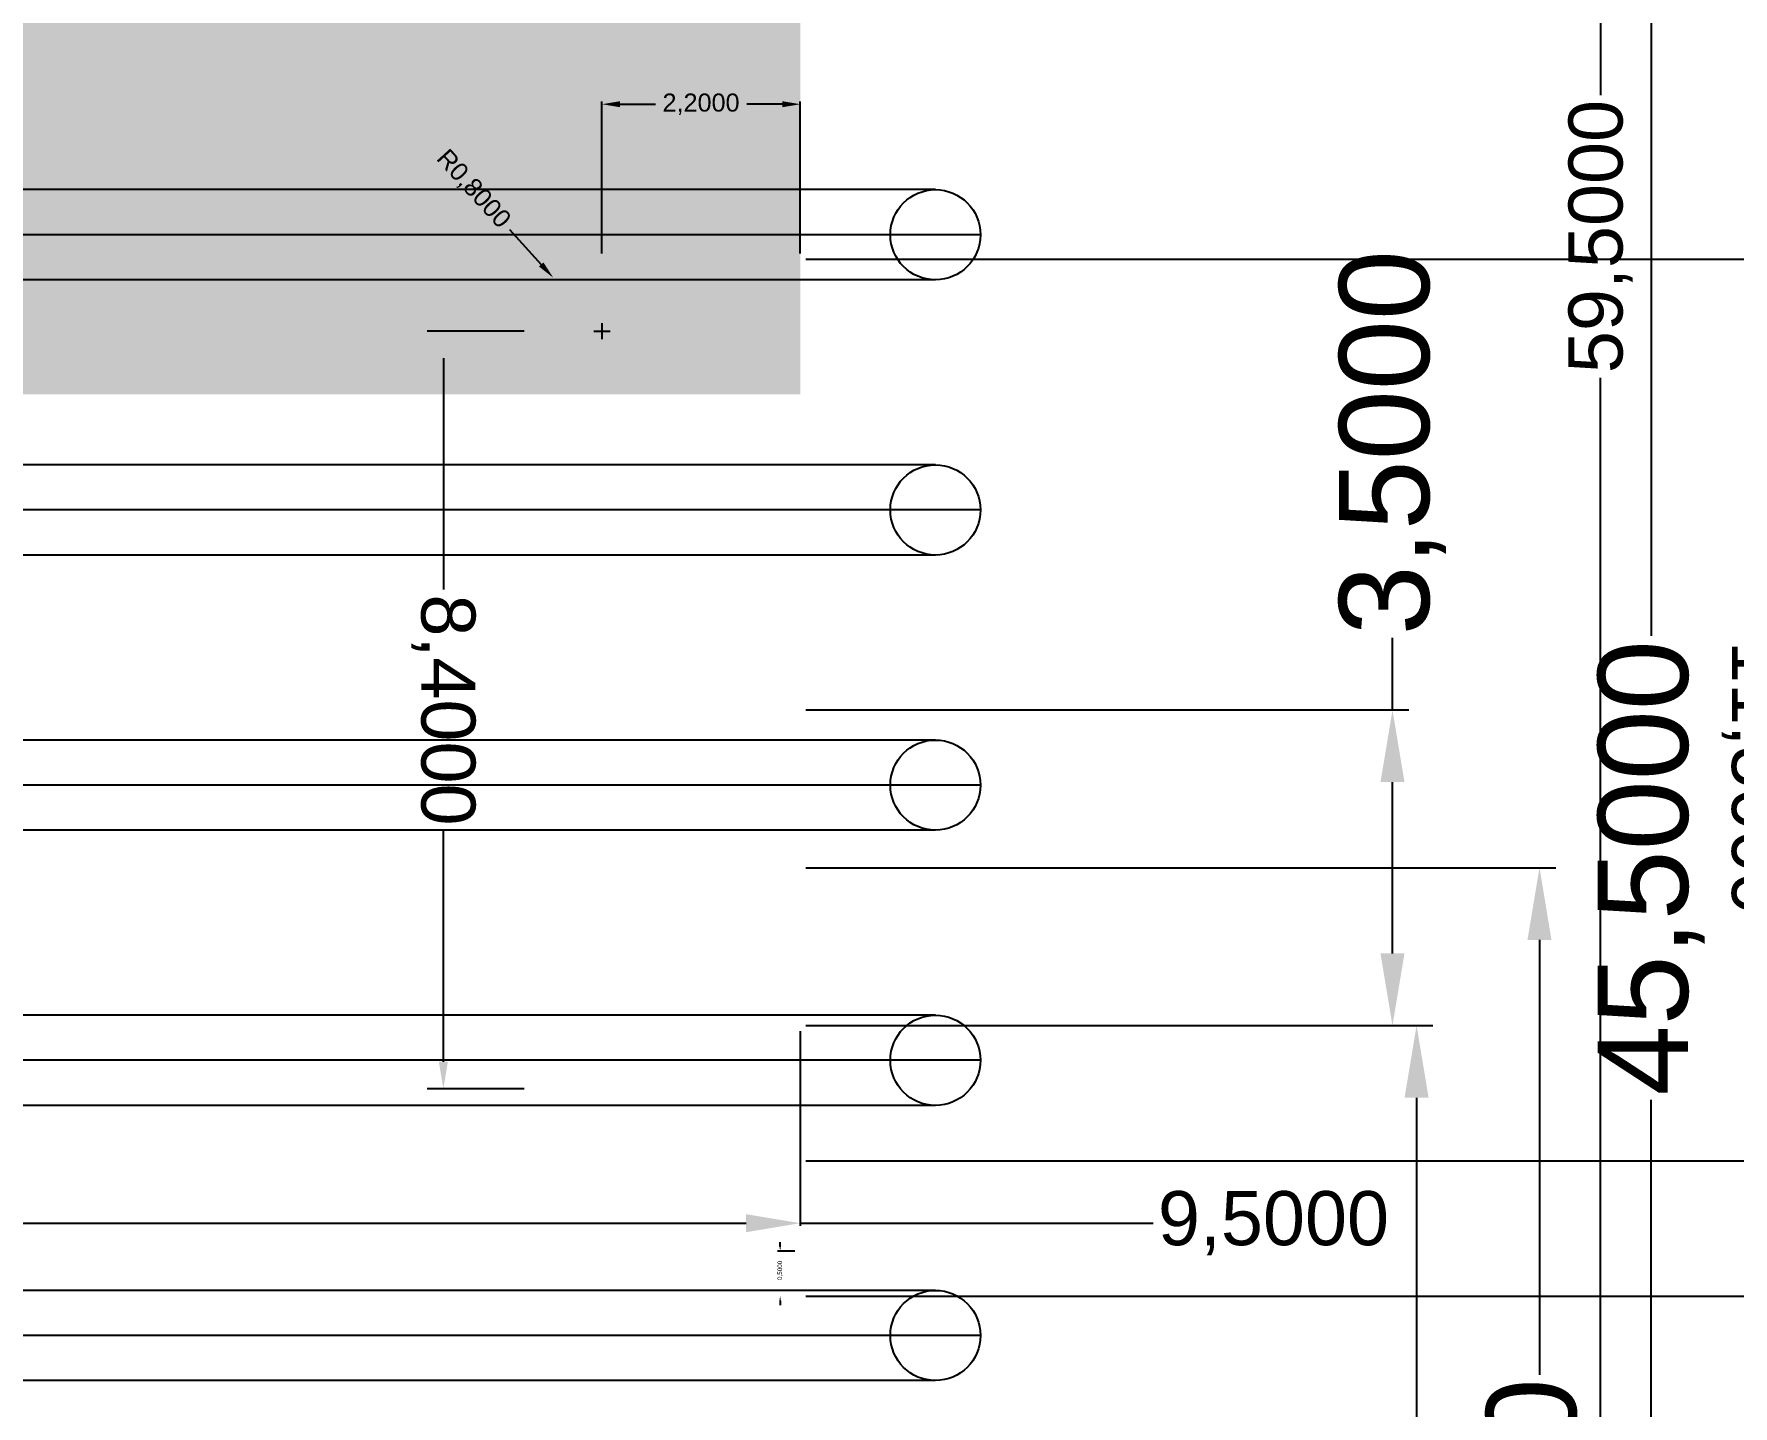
# Model space of a CAD drawing. Header units: millimetres. Extents: x -129 to 171, y -129 to 202.
# Drawn here: x 120.11 to 138.95, y 44.4 to 59.62 of the extents above; entities that cross this region are included whole.
import ezdxf

# ---------------------------------------------------------------- set-up
doc = ezdxf.new("R2010")
doc.units = ezdxf.units.MM
doc.header["$MEASUREMENT"] = 0
for name, color, linetype, plot in [('Acoperis', 180, 'Continuous', False), ('Dimenisuni corp 1', 11, 'Continuous', False), ('Dimensiuni corp 0', 11, 'Continuous', False), ('Dimensiuni interior_0', 11, 'Continuous', False), ('Dimensiuni interior_1', 11, 'Continuous', False), ('Dimensiuni scară', 11, 'Continuous', False)]:
    doc.layers.add(name, color=color, linetype=linetype, plot=plot)
doc.layers.add('Scară', color=181, linetype='Continuous')
doc.styles.get("Standard").update_dxf_attribs({"font": 'arial.ttf'})
doc.dimstyles.new('Mici', dxfattribs={"dimtxt": 0.05, "dimasz": 0.05, "dimexe": 0.03, "dimexo": 0.0625, "dimgap": 0.09, "dimtad": 0, "dimdec": 4, "dimzin": 0, "dimtxsty": 'Standard', "dimcen": 0.09, "dimclrd": 1, "dimclre": 1, "dimadec": 0, "dimazin": 0, "dimtfac": 1, "dimtdec": 4, "dimtofl": 0, "dimtmove": 0, "dimatfit": 3, "dimfxl": 1, "dimtolj": 1, "dimtzin": 0, "dimarcsym": 0})
doc.dimstyles.get("Standard").update_dxf_attribs({"dimtxt": 0.18, "dimasz": 0.18, "dimexe": 0.18, "dimexo": 0.0625, "dimgap": 0.09, "dimtad": 0, "dimtih": 1, "dimtoh": 1, "dimdec": 4, "dimzin": 0, "dimdsep": 46, "dimtxsty": 'Standard', "dimcen": 0.09, "dimadec": 0, "dimazin": 0, "dimtfac": 1, "dimtdec": 4, "dimtofl": 0, "dimtmove": 0, "dimatfit": 3, "dimfxl": 1, "dimtolj": 1, "dimtzin": 0, "dimarcsym": 0})

# ---------------------------------------------------------------- blocks, each defined once
blk = doc.blocks.new('*U32')
blk.add_circle((1.49999999999894, -96.99999999999996), 0.5000000000001137)
at = {"extrusion": (-1, 4.06467440516848e-14, 2.355961287695854e-14)}
for centre, radius, start, end in [((48.49999999999939, -16.80000000000097, -1.500000000000128), 51.80000000000093, 18.92464441605206, 161.0753555839479), ((48.49999999999981, -16.84057971014472, -1.000000000000142), 51.34057971014472, 19.14845577018345, 160.8515442298165), ((48.49999999999975, -16.84057971014466, -2.000000000000142), 51.3405797101447, 19.1484557701835, 160.8515442298165), ((48.49999999999926, -16.88235294117718, -1.500000000000156), 50.8823529411772, 19.3775731207342, 160.6224268792658)]:
    blk.add_arc(centre, radius, start, end, dxfattribs=at)
blk = doc.blocks.new('*U33')
at = {"layer": 'Acoperis', "color": 0, "linetype": 'ByBlock', "lineweight": -2, "transparency": 16777216, "rotation": 90.00000000000072}
for p in [(244.1809216590263, 89.58654301276334), (244.1809216590264, 86.53524301276335), (244.1809216590264, 83.48394301276335), (244.1809216590264, 80.43264301276335), (244.1809216590265, 77.38134301276335)]:
    blk.add_blockref('*U32', p, dxfattribs=at)
blk = doc.blocks.new('*D289')
at = {"layer": 'Defpoints', "color": 0, "transparency": 16777216}
for p in [(146.876518108129, 51.05132690940223), (150.7141279426878, 51.05132690940223), (146.876518108129, 30.05132690940432)]:
    blk.add_point(p, dxfattribs=at)
at = {"layer": 'Dimensiuni corp 0', "color": 1, "lineweight": -2, "transparency": 16777216}
for p, q in [((146.939018108129, 51.05132690940223), (150.8941279426878, 51.05132690940223)), ((150.7141279426878, 50.25132690940223), (150.7141279426878, 43.11233645919863)), ((150.7141279426878, 30.85132690940432), (150.7141279426878, 37.99031735960791)), ((146.939018108129, 30.05132690940432), (150.8941279426878, 30.05132690940432))]:
    blk.add_line(p, q, dxfattribs=at)
at = {"layer": 'Dimensiuni corp 0', "color": 1, "transparency": 16777216}
for points in [[(150.5807946093545, 50.25132690940223), (150.8474612760211, 50.25132690940223), (150.7141279426878, 51.05132690940223)], [(150.5807946093545, 30.85132690940432), (150.8474612760211, 30.85132690940432), (150.7141279426878, 30.05132690940432)]]:
    blk.add_solid(points, dxfattribs=at)
at = {"layer": 'Dimensiuni corp 0', "color": 0, "transparency": 16777216, "insert": (150.7141279426878, 40.55132690940322), "char_height": 1, "attachment_point": 5, "rotation": 90}
blk.add_mtext('\\A1;21,0000', dxfattribs=at)
blk = doc.blocks.new('*D310')
at = {"layer": 'Defpoints', "color": 0, "transparency": 16777216}
for p in [(134.3765181081301, 51.05132690940218), (143.8765181081303, 51.05132690940216), (143.8765181081303, 48.86070984448713)]:
    blk.add_point(p, dxfattribs=at)
at = {"layer": 'Dimensiuni scară', "color": 1, "lineweight": -2, "transparency": 16777216}
for p, q in [((134.3765181081301, 50.98882690940218), (134.3765181081301, 48.83070984448713)), ((143.8765181081303, 50.98882690940216), (143.8765181081303, 48.83070984448713)), ((134.9765181081301, 48.86070984448713), (143.2765181081303, 48.86070984448713)), ((143.8765181081303, 48.86070984448713), (147.7921115596991, 48.86070984448713))]:
    blk.add_line(p, q, dxfattribs=at)
at = {"layer": 'Dimensiuni scară', "color": 1, "transparency": 16777216}
for points in [[(134.9765181081301, 48.96070984448713), (134.9765181081301, 48.76070984448713), (134.3765181081301, 48.86070984448713)], [(143.2765181081303, 48.96070984448713), (143.2765181081303, 48.76070984448713), (143.8765181081303, 48.86070984448713)]]:
    blk.add_solid(points, dxfattribs=at)
at = {"layer": 'Dimensiuni scară', "color": 0, "transparency": 16777216, "insert": (149.1265181081302, 48.86070984448713), "char_height": 0.6, "attachment_point": 5}
blk.add_mtext('\\A1;9,5000', dxfattribs=at)
blk = doc.blocks.new('*D311')
at = {"layer": 'Defpoints', "color": 0, "transparency": 16777216}
for p in [(146.876518108129, 89.55132690940225), (152.754983138463, 89.55132690940225), (146.8765181081291, 30.05132690940565)]:
    blk.add_point(p, dxfattribs=at)
at = {"layer": 'Dimensiuni scară', "color": 1, "lineweight": -2, "transparency": 16777216}
for p, q in [((146.939018108129, 89.55132690940225), (152.784983138463, 89.55132690940225)), ((152.754983138463, 88.95132690940225), (152.754983138463, 61.36881667748036)), ((152.754983138463, 30.65132690940565), (152.754983138463, 58.23383714132756)), ((146.9390181081291, 30.05132690940565), (152.784983138463, 30.05132690940565))]:
    blk.add_line(p, q, dxfattribs=at)
at = {"layer": 'Dimensiuni scară', "color": 1, "transparency": 16777216}
for points in [[(152.654983138463, 88.95132690940225), (152.854983138463, 88.95132690940225), (152.754983138463, 89.55132690940225)], [(152.654983138463, 30.65132690940565), (152.854983138463, 30.65132690940565), (152.754983138463, 30.05132690940565)]]:
    blk.add_solid(points, dxfattribs=at)
at = {"layer": 'Dimensiuni scară', "color": 0, "transparency": 16777216, "insert": (152.754983138463, 59.8013269094039), "char_height": 0.6, "attachment_point": 5, "rotation": 90}
blk.add_mtext('\\A1;59,5000', dxfattribs=at)
blk = doc.blocks.new('*D314')
at = {"layer": 'Defpoints', "color": 0, "transparency": 16777216}
for p in [(146.8765181081305, 133.5513269094025), (165.0026290130512, 133.5513269094025), (146.8765181081305, 48.05132690940266)]:
    blk.add_point(p, dxfattribs=at)
at = {"layer": 'Dimenisuni corp 1', "color": 1, "lineweight": -2, "transparency": 16777216}
for p, q in [((146.9390181081305, 133.5513269094025), (165.1826290130512, 133.5513269094025)), ((165.0026290130512, 132.7513269094025), (165.0026290130512, 77.60449198443656)), ((165.0026290130512, 48.85132690940266), (165.0026290130512, 72.49816183436836)), ((146.9390181081305, 48.05132690940266), (165.1826290130512, 48.05132690940266))]:
    blk.add_line(p, q, dxfattribs=at)
at = {"layer": 'Dimenisuni corp 1', "color": 1, "transparency": 16777216}
for points in [[(164.8692956797179, 132.7513269094025), (165.1359623463845, 132.7513269094025), (165.0026290130512, 133.5513269094025)], [(164.8692956797179, 48.85132690940266), (165.1359623463846, 48.85132690940266), (165.0026290130512, 48.05132690940266)]]:
    blk.add_solid(points, dxfattribs=at)
at = {"layer": 'Dimenisuni corp 1', "color": 0, "transparency": 16777216, "insert": (165.0026290130512, 75.05132690940239), "char_height": 1, "attachment_point": 5, "rotation": 90}
blk.add_mtext('\\A1;85,5000', dxfattribs=at)
blk = doc.blocks.new('*D349')
at = {"layer": 'Defpoints', "color": 0, "transparency": 16777216}
for p in [(143.8765181081305, 59.55132690940241), (143.8765181081305, 49.55132690940241), (156.3098512412688, 49.55132690940241)]:
    blk.add_point(p, dxfattribs=at)
at = {"layer": 'Dimensiuni interior_1', "color": 1, "lineweight": -2, "transparency": 16777216}
for p, q in [((143.9390181081305, 59.55132690940241), (156.4898512412688, 59.55132690940241)), ((156.3098512412688, 59.25132690940241), (156.3098512412688, 56.0905765683384)), ((156.3098512412688, 49.8513269094024), (156.3098512412688, 53.01207725046664)), ((143.9390181081305, 49.55132690940241), (156.4898512412688, 49.55132690940241))]:
    blk.add_line(p, q, dxfattribs=at)
at = {"layer": 'Dimensiuni interior_1', "color": 1, "transparency": 16777216}
for points in [[(156.3598512412688, 59.25132690940241), (156.2598512412688, 59.25132690940241), (156.3098512412688, 59.55132690940241)], [(156.3598512412688, 49.8513269094024), (156.2598512412688, 49.8513269094024), (156.3098512412688, 49.55132690940241)]]:
    blk.add_solid(points, dxfattribs=at)
at = {"layer": 'Dimensiuni interior_1', "color": 0, "transparency": 16777216, "insert": (156.3098512412688, 54.55132690940255), "char_height": 0.6, "attachment_point": 5, "rotation": 270}
blk.add_mtext('\\A1;10,0000', dxfattribs=at)
blk = doc.blocks.new('*D350')
at = {"layer": 'Defpoints', "color": 0, "transparency": 16777216}
for p in [(141.6765181081306, 61.26815006742144), (141.6765181081306, 59.55132690940244), (143.8765181081306, 59.55132690940244)]:
    blk.add_point(p, dxfattribs=at)
at = {"layer": 'Dimensiuni interior_1', "color": 1, "lineweight": -2, "transparency": 16777216}
for p, q in [((141.6765181081305, 59.61382690940241), (141.6765181081305, 61.29815006742141)), ((141.8765181081305, 61.26815006742141), (142.2700106047199, 61.26815006742141)), ((143.6765181081305, 61.26815006742141), (143.2830256115411, 61.26815006742141)), ((143.8765181081305, 59.61382690940241), (143.8765181081305, 61.29815006742141))]:
    blk.add_line(p, q, dxfattribs=at)
at = {"layer": 'Dimensiuni interior_1', "color": 1, "transparency": 16777216}
for points in [[(141.8765181081305, 61.30148340075474), (141.8765181081305, 61.23481673408808), (141.6765181081305, 61.26815006742141)], [(143.6765181081305, 61.30148340075474), (143.6765181081305, 61.23481673408808), (143.8765181081305, 61.26815006742141)]]:
    blk.add_solid(points, dxfattribs=at)
at = {"layer": 'Dimensiuni interior_1', "color": 0, "transparency": 16777216, "insert": (142.7765181081305, 61.26815006742141), "char_height": 0.2, "attachment_point": 5}
blk.add_mtext('\\A1;2,2000', dxfattribs=at)
blk = doc.blocks.new('*D351')
at = {"layer": 'Defpoints', "color": 0, "transparency": 16777216}
for p in [(141.1381354748493, 59.34305669586007), (141.6765181081305, 58.75132690940239)]:
    blk.add_point(p, dxfattribs=at)
at = {"layer": 'Dimensiuni interior_1', "color": 1, "lineweight": -2, "transparency": 16777216}
for p, q in [((140.6502467860935, 59.87928920368283), (141.003539816529, 59.4909891424745)), ((141.6765181081305, 58.8413269094024), (141.6765181081305, 58.6613269094024)), ((141.5865181081305, 58.75132690940241), (141.7665181081305, 58.75132690940241))]:
    blk.add_line(p, q, dxfattribs=at)
at = {"layer": 'Dimensiuni interior_1', "color": 1, "transparency": 16777216}
blk.add_solid([(141.0281952242981, 59.51342175219455), (140.9788844087599, 59.46855653275446), (141.1381354748493, 59.34305669586008)], dxfattribs=at)
at = {"layer": 'Dimensiuni interior_1', "color": 0, "transparency": 16777216, "insert": (140.2461201085843, 60.3234599064541), "char_height": 0.2, "attachment_point": 5, "rotation": 312.297349043796}
blk.add_mtext('\\A1;R0,8000', dxfattribs=at)
blk = doc.blocks.new('*D352')
at = {"layer": 'Defpoints', "color": 0, "transparency": 16777216}
for p in [(140.8765181081305, 58.7513269094024), (139.9177613787443, 50.35132690940241), (140.8765181081305, 50.35132690940241)]:
    blk.add_point(p, dxfattribs=at)
at = {"layer": 'Dimensiuni interior_1', "color": 1, "lineweight": -2, "transparency": 16777216}
for p, q in [((140.8140181081305, 58.7513269094024), (139.7377613787443, 58.7513269094024)), ((139.9177613787443, 58.4513269094024), (139.9177613787443, 55.88614273477758)), ((139.9177613787443, 50.65132690940241), (139.9177613787443, 53.21651108402723)), ((140.8140181081305, 50.35132690940241), (139.7377613787443, 50.35132690940241))]:
    blk.add_line(p, q, dxfattribs=at)
at = {"layer": 'Dimensiuni interior_1', "color": 1, "transparency": 16777216}
for points in [[(139.9677613787443, 58.4513269094024), (139.8677613787443, 58.4513269094024), (139.9177613787443, 58.7513269094024)], [(139.9677613787443, 50.65132690940241), (139.8677613787443, 50.65132690940241), (139.9177613787443, 50.35132690940241)]]:
    blk.add_solid(points, dxfattribs=at)
at = {"layer": 'Dimensiuni interior_1', "color": 0, "transparency": 16777216, "insert": (139.9177613787443, 54.55132690940243), "char_height": 0.6, "attachment_point": 5, "rotation": 270}
blk.add_mtext('\\A1;8,4000', dxfattribs=at)
blk = doc.blocks.new('*D355')
at = {"layer": 'Defpoints', "color": 0, "transparency": 16777216}
for p in [(143.8765181081305, 59.55132690940241), (143.8765181081305, 48.05132690940241), (154.4560107722453, 48.05132690940241)]:
    blk.add_point(p, dxfattribs=at)
at = {"layer": 'Dimensiuni interior_1', "color": 1, "lineweight": -2, "transparency": 16777216}
for p, q in [((143.9390181081305, 59.55132690940241), (154.6360107722453, 59.55132690940241)), ((154.4560107722453, 59.25132690940241), (154.4560107722453, 55.34057656833846)), ((154.4560107722453, 48.3513269094024), (154.4560107722453, 52.2620772504667)), ((143.9390181081305, 48.05132690940241), (154.6360107722453, 48.05132690940241))]:
    blk.add_line(p, q, dxfattribs=at)
at = {"layer": 'Dimensiuni interior_1', "color": 1, "transparency": 16777216}
for points in [[(154.5060107722453, 59.25132690940241), (154.4060107722453, 59.25132690940241), (154.4560107722453, 59.55132690940241)], [(154.5060107722453, 48.3513269094024), (154.4060107722453, 48.3513269094024), (154.4560107722453, 48.05132690940241)]]:
    blk.add_solid(points, dxfattribs=at)
at = {"layer": 'Dimensiuni interior_1', "color": 0, "transparency": 16777216, "insert": (154.4560107722453, 53.8013269094026), "char_height": 0.6, "attachment_point": 5, "rotation": 270}
blk.add_mtext('\\A1;11,5000', dxfattribs=at)
blk = doc.blocks.new('*D828')
at = {"layer": 'Defpoints', "color": 0, "transparency": 16777216}
for p in [(143.6541458471189, 48.55132690940199), (143.8807236741496, 48.55132690940199, 0.5000000000000044), (143.8765181081305, 48.05132690939963)]:
    blk.add_point(p, dxfattribs=at)
at = {"layer": 'Dimensiuni interior_1', "color": 1, "lineweight": -2, "transparency": 16777216}
for p, q in [((143.6541458471189, 48.60132690940198), (143.6541458471189, 48.65132690940199)), ((143.8182236741496, 48.55132690940199), (143.6241458471189, 48.55132690940199)), ((143.6541458471189, 48.00132690939963), (143.6541458471189, 47.95132690939962))]:
    blk.add_line(p, q, dxfattribs=at)
at = {"layer": 'Dimensiuni interior_1', "color": 1, "transparency": 16777216}
for points in [[(143.6458125137856, 48.60132690940198), (143.6624791804522, 48.60132690940198), (143.6541458471189, 48.55132690940199)], [(143.6458125137856, 48.00132690939963), (143.6624791804522, 48.00132690939963), (143.6541458471189, 48.05132690939963)]]:
    blk.add_solid(points, dxfattribs=at)
at = {"layer": 'Dimensiuni interior_1', "color": 0, "transparency": 16777216, "insert": (143.6541458471189, 48.33693502699606), "char_height": 0.05, "attachment_point": 5, "rotation": 90}
blk.add_mtext('\\A1;0,5000', dxfattribs=at)
blk = doc.blocks.new('*D926')
at = {"layer": 'Defpoints', "color": 0, "transparency": 16777216}
for p in [(143.8765181081304, 75.55132690940242, 14), (153.3173307149417, 75.55132690940242), (146.8765181081304, 30.05132690940236)]:
    blk.add_point(p, dxfattribs=at)
at = {"layer": 'Dimensiuni interior_0', "color": 1, "lineweight": -2, "transparency": 16777216}
for p, q in [((143.9390181081304, 75.55132690940242), (153.4973307149417, 75.55132690940242)), ((153.3173307149417, 74.75132690940242), (153.3173307149417, 55.37393263927962)), ((153.3173307149417, 30.85132690940237), (153.3173307149417, 50.22872117952518)), ((146.9390181081304, 30.05132690940236), (153.4973307149417, 30.05132690940237))]:
    blk.add_line(p, q, dxfattribs=at)
at = {"layer": 'Dimensiuni interior_0', "color": 1, "transparency": 16777216}
for points in [[(153.1839973816083, 74.75132690940242), (153.450664048275, 74.75132690940242), (153.3173307149417, 75.55132690940242)], [(153.1839973816084, 30.85132690940237), (153.450664048275, 30.85132690940237), (153.3173307149417, 30.05132690940237)]]:
    blk.add_solid(points, dxfattribs=at)
at = {"layer": 'Dimensiuni interior_0', "color": 0, "transparency": 16777216, "insert": (153.3173307149417, 52.80132690940234), "char_height": 1, "attachment_point": 5, "rotation": 90}
blk.add_mtext('\\A1;45,5000', dxfattribs=at)
blk = doc.blocks.new('*D927')
at = {"layer": 'Defpoints', "color": 0, "transparency": 16777216}
for p in [(143.8765181081303, 52.80132690940221, 2), (152.0776585925027, 52.80132690940221), (146.876518108129, 30.05132690940432)]:
    blk.add_point(p, dxfattribs=at)
at = {"layer": 'Dimensiuni interior_0', "color": 1, "lineweight": -2, "transparency": 16777216}
for p, q in [((143.9390181081303, 52.80132690940221), (152.2576585925027, 52.80132690940221)), ((152.0776585925027, 52.00132690940222), (152.0776585925027, 47.17755629131435)), ((152.0776585925027, 30.85132690940432), (152.0776585925027, 42.05553719172362)), ((146.939018108129, 30.05132690940432), (152.2576585925027, 30.05132690940432))]:
    blk.add_line(p, q, dxfattribs=at)
at = {"layer": 'Dimensiuni interior_0', "color": 1, "transparency": 16777216}
for points in [[(151.9443252591694, 52.00132690940222), (152.210991925836, 52.00132690940222), (152.0776585925027, 52.80132690940221)], [(151.9443252591694, 30.85132690940432), (152.210991925836, 30.85132690940432), (152.0776585925027, 30.05132690940432)]]:
    blk.add_solid(points, dxfattribs=at)
at = {"layer": 'Dimensiuni interior_0', "color": 0, "transparency": 16777216, "insert": (152.0776585925027, 44.61654674151893), "char_height": 1, "attachment_point": 5, "rotation": 90}
blk.add_mtext('\\A1;22,7500', dxfattribs=at)
blk = doc.blocks.new('*D929')
at = {"layer": 'Defpoints', "color": 0, "transparency": 16777216}
for p in [(143.8765181081303, 54.55132690940222), (150.446750013536, 54.55132690940223), (143.8765181081304, 51.05132690940219)]:
    blk.add_point(p, dxfattribs=at)
at = {"layer": 'Dimensiuni interior_0', "color": 1, "lineweight": -2, "transparency": 16777216}
for p, q in [((150.446750013536, 54.55132690940223), (150.446750013536, 55.35132690940223)), ((143.9390181081303, 54.55132690940222), (150.626750013536, 54.55132690940223)), ((150.446750013536, 51.8513269094022), (150.446750013536, 53.75132690940223)), ((143.9390181081304, 51.05132690940219), (150.626750013536, 51.0513269094022))]:
    blk.add_line(p, q, dxfattribs=at)
at = {"layer": 'Dimensiuni interior_0', "color": 1, "transparency": 16777216}
for points in [[(150.3134166802026, 53.75132690940223), (150.5800833468693, 53.75132690940223), (150.446750013536, 54.55132690940223)], [(150.3134166802026, 51.8513269094022), (150.5800833468693, 51.8513269094022), (150.446750013536, 51.0513269094022)]]:
    blk.add_solid(points, dxfattribs=at)
at = {"layer": 'Dimensiuni interior_0', "color": 0, "transparency": 16777216, "insert": (150.4467500135359, 57.51499675933396), "char_height": 1, "attachment_point": 5, "rotation": 90}
blk.add_mtext('\\A1;3,5000', dxfattribs=at)
blk = doc.blocks.new('A$Ca0c041a6')
at = {"layer": 'Scară'}
h = blk.add_hatch(dxfattribs=at)
h.set_pattern_fill('ANGLE', color=256)
h.set_pattern_definition([(0, (99.09982392689692, -31.2), (0, 0.275), [0.2, -0.075]), (90, (99.09982392689692, -31.2), (-0.275, 1.683889348827611e-17), [0.2, -0.075])])
h.paths.add_polyline_path([(108.5998239268971, 7.300000000000225), (99.09982392689669, 7.300000000000225), (99.09982392689683, -17.1999999999999), (108.599823926897, -17.19999999999989)])
h.paths.add_polyline_path([(108.5998239268966, -17.19999999999989), (99.09982392689683, -17.1999999999999), (99.09982392689686, -20.69999999999996), (108.5998239268967, -20.69999999999995)])
h.paths.add_polyline_path([(108.5998239268966, -20.69999999999995), (99.09982392689686, -20.69999999999996), (99.09982392689689, -24.19999999999999), (108.5998239268967, -24.19999999999997)])
h.paths.add_polyline_path([(108.5998239268967, 16.80000000000022), (99.09982392689669, 16.80000000000022), (99.09982392689669, 7.300000000000225), (108.5998239268967, 7.300000000000225)])
h.paths.add_polyline_path([(99.09982392689669, 16.80000000000022), (88.59982392689662, 16.80000000000021), (88.59982392689656, 7.30000000000021), (99.09982392689669, 7.30000000000021)])
at = {"layer": 'Acoperis'}
blk.add_blockref('*U33', (-231.0810977321294, -113.5170430127632, 29.99999999999761), dxfattribs=at)
at = {"layer": 'Dimenisuni corp 1'}
dim = blk.add_linear_dim(base=(129.7259348318178, 51.30000000000034), p1=(111.5998239268971, -34.19999999999955), p2=(111.5998239268971, 51.30000000000028), angle=90, dimstyle='Standard', dxfattribs=at)
dim.commit()
dim.dimension.update_dxf_attribs({"geometry": '*D314', "text_midpoint": (129.7259348318178, -7.19999999999979), "dimtype": 128, "insert": (-35.2766941812334, -82.25132690940218)})
at = {"layer": 'Dimensiuni corp 0'}
dim = blk.add_linear_dim(base=(115.4374337614544, -31.19999999999995, -30.00000000000229), p1=(111.5998239268956, -52.19999999999788, -29.99999999999979), p2=(111.5998239268955, -31.19999999999998, -30.00000000000239), angle=90, dimstyle='Standard', dxfattribs=at)
dim.commit()
dim.dimension.update_dxf_attribs({"geometry": '*D289', "text_midpoint": (115.4374337614544, -41.69999999999896, -30.00000000000229), "dimtype": 128, "insert": (-35.2766941812334, -82.25132690940218)})
at = {"layer": 'Dimensiuni interior_0'}
for base, p1, p2, picture, middle in [((118.0406365337083, -6.699999999999761, -30.00000000000239), (111.5998239268969, -52.19999999999983, -30.00000000000238), (108.599823926897, -6.69999999999979, -16.00000000000239), '*D926', (118.0406365337083, -29.44999999999984, -30.00000000000239)), ((116.8009644112693, -29.44999999999997, -30.00000000000239), (111.5998239268956, -52.19999999999788, -29.99999999999979), (108.5998239268969, -29.45, -28.00000000000239), '*D927', (116.8009644112693, -37.63478016788325, -30.00000000000239))]:
    dim = blk.add_linear_dim(base=base, p1=p1, p2=p2, angle=90, dimstyle='Standard', dxfattribs=at)
    dim.commit()
    dim.dimension.update_dxf_attribs({"geometry": picture, "text_midpoint": middle, "dimtype": 128, "insert": (-35.2766941812334, -82.25132690940218)})
dim = blk.add_linear_dim(base=(115.1700558323026, -27.69999999999995, -28.00000000000239), p1=(108.5998239268969, -31.20000000000002, -28.00000000000239), p2=(108.5998239268968, -27.69999999999999, -28.00000000000239), angle=90, dimstyle='Standard', dxfattribs=at)
dim.commit()
dim.dimension.update_dxf_attribs({"geometry": '*D929', "text_midpoint": (115.1700558323025, -24.73633015006822, -28.00000000000239), "insert": (-35.2766941812334, -82.25132690940218)})
at = {"layer": 'Dimensiuni interior_1'}
dim = blk.add_linear_dim(base=(106.3998239268972, -20.98317684198074, 15.19999999999762), p1=(108.5998239268971, -22.6999999999998, 15.19999999999762), p2=(106.399823926897, -22.6999999999998, 15.19999999999762), dimstyle='Mici', override={"dimtxt": 0.2, "dimasz": 0.2}, dxfattribs=at)
dim.commit()
dim.dimension.update_dxf_attribs({"geometry": '*D350', "text_midpoint": (107.4998239268972, -20.98317684198079, 15.19999999999762), "insert": (-35.2766941812334, -82.25132690940218)})
dim = blk.add_radius_dim(center=(106.3998239268971, -23.4999999999998, 15.19999999999762), mpoint=(105.8614412936159, -22.90827021354213, 15.19999999999762), dimstyle='Mici', override={"dimtxt": 0.2, "dimasz": 0.2}, dxfattribs=at)
dim.commit()
dim.dimension.update_dxf_attribs({"geometry": '*D351', "text_midpoint": (104.9694259273509, -21.92786700294812, 15.19999999999762), "dimtype": 132, "insert": (-35.2766941812334, -82.25132690940218)})
for base, p1, p2, angle, dimstyle, override, picture, middle in [((121.0331570600354, -32.69999999999978, 14.9999999999976), (108.5998239268971, -22.6999999999998, 14.9999999999976), (108.5998239268971, -32.6999999999998, 14.9999999999976), 270, 'Standard', {"dimtxt": 0.6, "dimasz": 0.3, "dimse2": 0}, '*D349', (121.0331570600354, -27.69999999999966, 14.9999999999976)), ((119.1793165910119, -34.19999999999978, 14.99999999999754), (108.5998239268971, -22.6999999999998, 14.9999999999976), (108.5998239268971, -34.1999999999998, 14.99999999999759), 270, 'Standard', {"dimtxt": 0.6, "dimasz": 0.3, "dimse2": 0}, '*D355', (119.1793165910119, -28.4499999999996, 14.99999999999754)), ((108.3774516658855, -33.70000000000019), (108.5998239268971, -34.20000000000258), (108.6040294929161, -33.70000000000022, 0.4999999999976232), 90, 'Mici', {"dimse1": 1}, '*D828', (108.3774516658855, -33.91439188240612))]:
    dim = blk.add_linear_dim(base=base, p1=p1, p2=p2, angle=angle, dimstyle=dimstyle, override=override, dxfattribs=at)
    dim.commit()
    dim.dimension.update_dxf_attribs({"geometry": picture, "text_midpoint": middle, "dimtype": 128, "insert": (-35.2766941812334, -82.25132690940218)})
dim = blk.add_linear_dim(base=(104.6410671975109, -31.89999999999977, 15.19999999999762), p1=(105.5998239268971, -23.49999999999981, 15.19999999999762), p2=(105.5998239268971, -31.8999999999998, 15.19999999999762), angle=270, dimstyle='Standard', override={"dimtxt": 0.6, "dimasz": 0.3, "dimse2": 0}, dxfattribs=at)
dim.commit()
dim.dimension.update_dxf_attribs({"geometry": '*D352', "text_midpoint": (104.6410671975109, -27.69999999999978, 15.19999999999762), "insert": (-35.2766941812334, -82.25132690940218)})
at = {"layer": 'Dimensiuni scară'}
dim = blk.add_linear_dim(base=(108.5998239268969, -33.39061706491505, -30.00000000000239), p1=(99.09982392689666, 29.8621734264614, 4.892670529403869), p2=(108.5998239268969, -31.20000000000002, -30.00000000000239), dimstyle='Mici', override={"dimtxt": 0.6, "dimasz": 0.6}, dxfattribs=at)
dim.commit()
dim.dimension.update_dxf_attribs({"geometry": '*D310', "text_midpoint": (113.8498239268969, -33.39061706491505, -30.00000000000239), "dimtype": 128, "insert": (-35.2766941812334, -82.25132690940218)})
dim = blk.add_linear_dim(base=(117.4782889572296, 7.300000000000068, -30.00000000000239), p1=(111.5998239268957, -52.19999999999655, -30.00000000000229), p2=(111.5998239268956, 7.30000000000004, -30.00000000000239), angle=90, dimstyle='Mici', override={"dimtxt": 0.6, "dimasz": 0.6}, dxfattribs=at)
dim.commit()
dim.dimension.update_dxf_attribs({"geometry": '*D311', "text_midpoint": (117.4782889572296, -22.44999999999828, -30.00000000000239), "insert": (-35.2766941812334, -82.25132690940218)})

msp = doc.modelspace()

# ---------------------------------------------------------------- block references
msp.add_blockref('A$Ca0c041a6', (20.00521919834317, 79.82216798985236))

doc.saveas('drawing.dxf')
